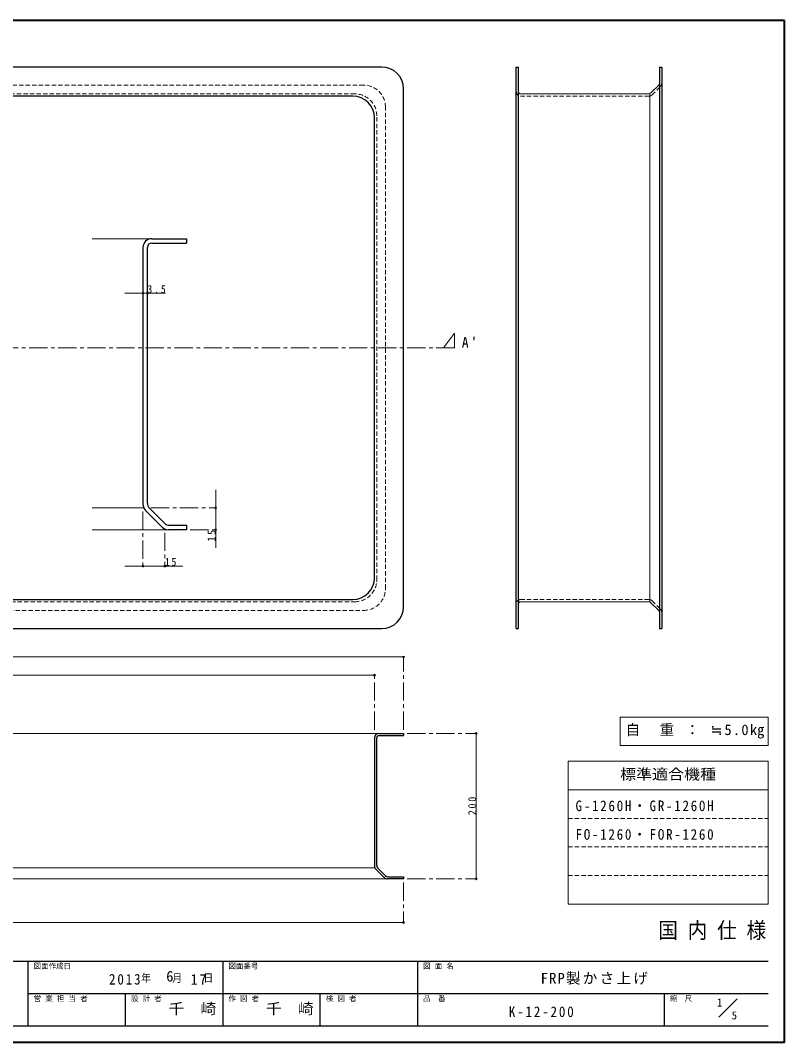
# Model space of a CAD drawing. Units: millimetres, scale not verified. Extents: x -1061 to 964, y -679 to 726.
# Drawn here: x -87 to 964, y -679 to 726 of the extents above; entities that cross this region are included whole.
import ezdxf
from ezdxf.enums import TextEntityAlignment as Align

# ---------------------------------------------------------------- set-up
doc = ezdxf.new("R2010")
doc.units = ezdxf.units.MM
doc.header["$LTSCALE"] = 5
doc.header["$PDMODE"] = 32
doc.header["$PDSIZE"] = 2.5
doc.linetypes.add('CHAIN1', pattern=[8, 5, -1, 1, -1])
doc.linetypes.add('DASHED1', pattern=[1.8, 1.2, -0.6])
doc.layers.add('0-0', color=7, linetype='Continuous', lineweight=18)
doc.styles.add('ＭＳ ゴシック', font='')
doc.styles.get('ＭＳ ゴシック').set_extended_font_data('MS Gothic')

msp = doc.modelspace()

# ---------------------------------------------------------------- linework, layer by layer
at = {"layer": '0-0', "color": 1, "lineweight": 40}
for p, q in [((963.599, 725.957), (-1061.401, 725.957)), ((963.599, -679.043), (963.599, 725.957)), ((963.599, -679.043), (-1061.401, -679.043))]:
    msp.add_line(p, q, dxfattribs=at)
at = {"layer": '0-0', "color": 5, "lineweight": 25}
for p, q in [((409.599, 661.957), (-902.401, 661.957)), ((594.599, 661.957), (597.599, 661.957)), ((594.599, -110.043), (594.599, 661.957)), ((597.599, -110.043), (597.599, 661.957)), ((791.599, 661.957), (794.599, 661.957)), ((791.599, 661.957), (791.599, -110.043)), ((794.599, 661.957), (794.599, -110.043)), ((369.599, 621.957), (-862.401, 621.957)), ((439.599, -80.043), (439.599, 631.957)), ((399.599, -40.043), (399.599, 591.957)), ((93.099, 425.957), (141.099, 425.957)), ((141.099, 425.957), (141.099, 419.957)), ((81.099, 413.957), (81.099, 60.927)), ((87.099, 62.584), (87.099, 413.957)), ((93.099, 419.957), (141.099, 419.957)), ((107.585, 29.471), (84.614, 52.442)), ((110.656, 34.886), (90.028, 55.513)), ((141.099, 25.957), (116.07, 25.957)), ((-862.401, -70.043), (369.599, -70.043)), ((-902.401, -110.043), (409.599, -110.043)), ((594.599, -110.043), (597.599, -110.043)), ((791.599, -110.043), (794.599, -110.043)), ((399.599, -260.043), (399.599, -436.558)), ((402.599, -435.73), (402.599, -260.043)), ((405.599, -254.043), (439.599, -254.043)), ((405.599, -257.043), (439.599, -257.043)), ((439.599, -254.043), (439.599, -257.043)), ((412.842, -452.286), (401.357, -440.801)), ((414.378, -449.579), (404.064, -439.265)), ((439.599, -454.043), (417.085, -454.043)), ((417.913, -451.043), (439.599, -451.043)), ((439.599, -451.043), (439.599, -454.043))]:
    msp.add_line(p, q, dxfattribs=at)
at = {"layer": '0-0', "color": 4, "linetype": 'DASHED1', "lineweight": 9}
for p, q in [((384.599, 636.957), (-877.401, 636.957)), ((781.357, 623.714), (792.842, 635.199)), ((777.114, 621.957), (600.599, 621.957)), ((414.599, -55.043), (414.599, 606.957)), ((777.114, -70.043), (600.599, -70.043)), ((781.357, -71.801), (792.842, -83.286)), ((-877.401, -85.043), (384.599, -85.043))]:
    msp.add_line(p, q, dxfattribs=at)
at = {"layer": '0-0'}
for p, q in [((790.135, 636.735), (779.821, 626.421)), ((776.286, 624.957), (600.599, 624.957)), ((776.286, -73.043), (600.599, -73.043)), ((790.135, -84.822), (779.821, -74.508)), ((872.988, -644.297), (898.242, -619.043))]:
    msp.add_line(p, q, dxfattribs=at)
at = {"layer": '0-0', "linetype": 'DASHED1'}
for p, q in [((372.599, 624.957), (-865.401, 624.957)), ((402.599, -43.043), (402.599, 594.957)), ((-865.401, -73.043), (372.599, -73.043)), ((666.099, -370.829), (941.099, -370.829)), ((666.099, -410.115), (941.099, -410.115)), ((666.099, -449.4), (941.099, -449.4))]:
    msp.add_line(p, q, dxfattribs=at)
at = {"layer": '0-0', "color": 4, "lineweight": 9}
for p, q in [((778.357, -73.492), (778.357, 625.406)), ((11.099, 425.957), (93.099, 425.957)), ((56.099, 350.957), (112.099, 350.957)), ((181.099, 80.957), (181.099, 0.957)), ((11.099, 55.957), (82.177, 55.957)), ((116.07, 25.957), (11.099, 25.957)), ((56.099, -24.043), (136.099, -24.043)), ((-932.401, -149.043), (439.599, -149.043)), ((-892.401, -174.043), (399.599, -174.043)), ((-898.401, -254.043), (405.599, -254.043)), ((539.599, -254.043), (539.599, -454.043)), ((-892.94, -439.043), (400.138, -439.043)), ((417.085, -454.043), (-909.886, -454.043)), ((-932.401, -514.043), (439.599, -514.043))]:
    msp.add_line(p, q, dxfattribs=at)
at = {"layer": '0-0', "color": 4, "linetype": 'CHAIN1', "lineweight": 9}
for p, q in [((509.599, 295.957), (494.599, 275.957)), ((509.599, 275.957), (509.599, 295.957)), ((509.599, 275.957), (-1002.401, 275.957)), ((81.099, 50.957), (81.099, -24.043)), ((91.98, 55.957), (181.099, 55.957)), ((111.099, 21.7), (111.099, -24.043)), ((146.099, 25.957), (181.099, 25.957)), ((439.599, -249.043), (439.599, -149.043)), ((399.599, -249.043), (399.599, -174.043)), ((444.599, -254.043), (539.599, -254.043)), ((439.599, -459.043), (439.599, -514.043)), ((444.599, -454.043), (539.599, -454.043))]:
    msp.add_line(p, q, dxfattribs=at)
at = {"layer": '0-0', "color": 3}
for p, q in [((737.528, -231.543), (941.099, -231.543)), ((737.528, -270.829), (737.528, -231.543)), ((941.099, -270.829), (941.099, -231.543)), ((737.528, -270.829), (941.099, -270.829)), ((666.099, -292.258), (941.099, -292.258)), ((666.099, -488.686), (666.099, -292.258)), ((941.099, -488.686), (941.099, -292.258)), ((666.099, -331.543), (941.099, -331.543)), ((666.099, -488.686), (941.099, -488.686))]:
    msp.add_line(p, q, dxfattribs=at)
at = {"layer": '0-0', "color": 6, "lineweight": 25}
for p, q in [((-1038.901, -567.258), (941.099, -567.258)), ((-76.758, -656.543), (-76.758, -567.258)), ((191.099, -567.258), (191.099, -656.543)), ((458.957, -656.543), (458.957, -567.258)), ((941.099, -611.9), (-76.758, -611.9)), ((57.171, -656.543), (57.171, -611.9)), ((325.028, -656.543), (325.028, -611.9)), ((798.242, -656.543), (798.242, -611.9)), ((941.099, -656.543), (-1038.901, -656.543))]:
    msp.add_line(p, q, dxfattribs=at)
at = {"layer": '0-0', "color": 5, "lineweight": 25}
msp.add_lwpolyline([(117.727, 31.957), (141.099, 31.957), (141.099, 25.957)], dxfattribs=at)
for centre, radius, start, end in [((409.599, 631.957), 30, 0, 90), ((369.599, 591.957), 30, 0, 90), ((93.099, 413.957), 12, 90, 180), ((93.099, 413.957), 6, 90, 180), ((93.099, 60.927), 12, 180, 225), ((97.099, 62.584), 10, 180, 225), ((116.07, 37.957), 12, 225, 270), ((117.727, 41.957), 10, 225, 270), ((369.599, -40.043), 30, 270, 0), ((409.599, -80.043), 30, 270, 0), ((405.599, -260.043), 6, 90, 180), ((405.599, -260.043), 3, 90, 180), ((405.599, -436.558), 6, 180, 225), ((407.599, -435.73), 5, 180, 225), ((417.913, -446.043), 5, 225, 270), ((417.085, -448.043), 6, 225, 270)]:
    msp.add_arc(centre, radius, start, end, dxfattribs=at)
at = {"layer": '0-0', "color": 4, "linetype": 'DASHED1', "lineweight": 9}
for centre, radius, start, end in [((384.599, 606.957), 30, 0, 90), ((788.599, 639.442), 6, 315, 0), ((600.599, 627.957), 6, 180, 270), ((777.114, 627.957), 6, 270, 315), ((384.599, -55.043), 30, 270, 0), ((600.599, -76.043), 6, 90, 180), ((777.114, -76.043), 6, 45, 90), ((788.599, -87.529), 6, 0, 45)]:
    msp.add_arc(centre, radius, start, end, dxfattribs=at)
at = {"layer": '0-0'}
for centre, radius, start, end in [((786.599, 640.27), 5, 315, 0), ((600.599, 627.957), 3, 180, 270), ((776.286, 629.957), 5, 270, 315), ((600.599, -76.043), 3, 90, 180), ((776.286, -78.043), 5, 45, 90), ((786.599, -88.357), 5, 0, 45)]:
    msp.add_arc(centre, radius, start, end, dxfattribs=at)
at = {"layer": '0-0', "linetype": 'DASHED1'}
for centre, start, end in [((372.599, 594.957), 0, 90), ((372.599, -43.043), 270, 0)]:
    msp.add_arc(centre, 30, start, end, dxfattribs=at)
at = {"layer": '0-0', "color": 4}
for p in [(81.099, 350.957), (87.099, 350.957), (181.099, 55.957), (181.099, 25.957), (81.099, -24.043), (111.099, -24.043), (439.599, -149.043), (399.599, -174.043), (539.599, -254.043), (539.599, -454.043), (439.599, -514.043)]:
    msp.add_point(p, dxfattribs=at)

# ---------------------------------------------------------------- texts
at = {"layer": '0-0', "style": 'ＭＳ ゴシック'}
for s, height, width, p in [('標準適合機種', 14.66, 1.1, (737.349, -321.9)), ('国 内 仕 様', 21.99, 0.9, (789.849, -542.258)), ('千\u3000崎', 14.66, 1.1, (116.099, -644.222)), ('千\u3000崎', 14.66, 1.1, (250.028, -644.222))]:
    msp.add_text(s, height=height, dxfattribs=dict(at, width=width)).set_placement(p, align=Align.BOTTOM_LEFT)
for s, height, p in [('図面作成日', 7.331, (-69.258, -579.758)), ('図面番号', 7.331, (198.599, -579.758)), ('図 面 名', 7.331, (466.457, -579.758)), ('6', 14.66, (113.099, -599.579)), ('営 業 担 当 者', 7.331, (-69.258, -624.4)), ('設 計 者', 7.331, (64.671, -624.4)), ('作 図 者', 7.331, (198.599, -624.4)), ('検 図 者', 7.331, (332.528, -624.4)), ('品\u3000番', 7.331, (466.457, -624.4)), ('縮\u3000尺', 7.331, (805.742, -624.4)), ('1', 11, (870.449, -632.805)), ('5', 11, (890.809, -650.495))]:
    msp.add_text(s, height=height, dxfattribs=at).set_placement(p, align=Align.BOTTOM_LEFT)
at = {"layer": '0-0', "attachment_point": 7, "style": 'ＭＳ ゴシック'}
for s, insert, char_height in [('\\T1.38;\\W0.9;3.5', (87.099, 350.957), 11), ("\\T1.27;\\W0.95;A'", (519.599, 275.957), 14.66), ('\\T1.36;\\W0.9;15', (111.099, -24.043), 11), ('\\T1.17;自\u3000重\\~：\\~≒5.0㎏', (744.939, -261.186), 14.66), ('\\T1.26;\\W0.9;G-1260H・GR-1260H', (676.099, -361.186), 14.66), ('\\T1.26;\\W0.9;FO-1260・FOR-1260', (676.099, -400.472), 14.66), ('\\T1.28;\\W0.9;2013', (34.349, -599.579), 14.66), ('\\T1.27;\\W0.9;年\\~\\~\\~月\\~\\~\\~日', (78.599, -597.079), 11), ('\\T1.27;\\W0.95;17', (146.849, -599.579), 14.66), ('\\T1.16;FRP製かさ上げ', (628.153, -599.579), 14.66), ('\\T1.28;\\W0.9;K-12-200', (584.224, -644.222), 14.66)]:
    msp.add_mtext(s, dxfattribs=dict(at, insert=insert, char_height=char_height))
at = {"layer": '0-0', "char_height": 11, "attachment_point": 7, "rotation": 90, "style": 'ＭＳ ゴシック'}
for s, insert in [('\\T1.36;\\W0.9;15', (181.099, 9.707)), ('\\T1.38;\\W0.9;200', (539.599, -366.543))]:
    msp.add_mtext(s, dxfattribs=dict(at, insert=insert))

doc.saveas('drawing.dxf')
